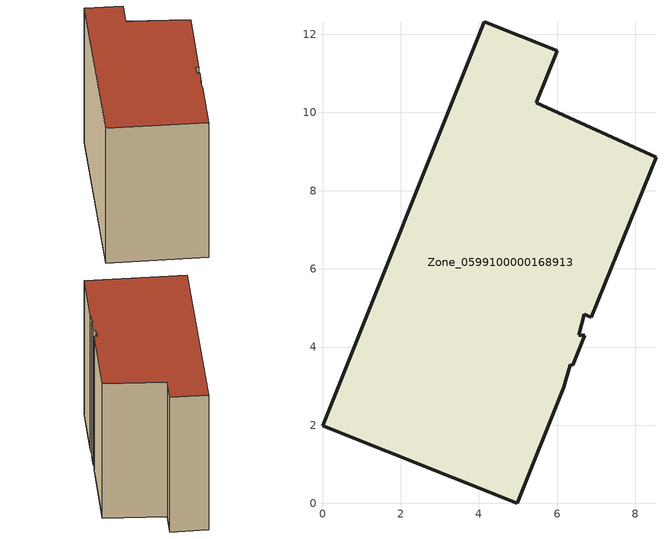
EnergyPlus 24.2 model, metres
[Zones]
Zone_0599100000168913
 floor ground (C_G): 6,11.57 5.47,10.25 8.53,8.86 6.87,4.76 6.7,4.83 6.55,4.31 6.71,4.3 6.4,3.54 6.33,3.55 6.17,2.98 4.98,0 0,1.99 4.13,12.32 z0.29
 wall outside (C_F): 6,11.57 4.13,12.32 0,1.99 4.98,0 6.17,2.98 6.33,3.55 6.4,3.54 6.71,4.3 6.55,4.31 6.7,4.83 6.87,4.76 8.53,8.86 5.47,10.25 6,11.57 z0.29:8.7
 roof outside (C_R): 5.47,10.25 6,11.57 4.13,12.32 0,1.99 4.98,0 6.17,2.98 6.33,3.55 6.4,3.54 6.71,4.3 6.55,4.31 6.7,4.83 6.87,4.76 8.53,8.86 z8.7
[BUILDING]
Pand.0599100000168913: North Axis=0; Terrain=City; Loads Convergence Tolerance Value=0.04; Temperature Convergence Tolerance Value=0.4; Solar Distribution=FullExterior; Maximum Number of Warmup Days=25; Minimum Number of Warmup Days=1
[Site:Location]
Rotterdam.The.Hague.AP_ZH_NLD Design_Conditions: Latitude=51.96; Longitude=4.45; Time Zone=1; Elevation=-4.5
[SITE:GROUNDTEMPERATURE:BUILDINGSURFACE]
18, 18, 18, 18, 18, 18, 18, 18, 18, 18, 18, 18
[MATERIAL] Thermal Absorptance=0.9; Solar Absorptance=0.7; Visible Absorptance=0.7
Name | Roughness | Thickness | Conductivity | Density | Specific Heat
G.TC.1975-1991 | MediumSmooth | 0.15 | 0.288461 | 540 | 1210
F.TC.1975-1991 | Rough | 0.3 | 0.230769 | 1920 | 840
R.TC.1975-1991 | MediumRough | 0.2 | 0.153846 | 1500 | 1000
[CONSTRUCTION]
C_G: G.TC.1975-1991
C_F: F.TC.1975-1991
C_R: R.TC.1975-1991
[ZONE]
Zone_0599100000168913: Type=1; Multiplier=1; Ceiling Height=Autocalculate; Volume=Autocalculate; Floor Area=autocalculate; Part of Total Floor Area=Yes
[ZONEINFILTRATION:DESIGNFLOWRATE]
Infil_Zone_0599100000168913: Zone or ZoneList or Space or SpaceList=Zone_0599100000168913; Schedule=AlwaysOn; Design Flow Rate Calculation Method=Flow/Area; Flow Rate per Floor Area=0.003; Constant Term Coefficient=1; Temperature Term Coefficient=0; Velocity Term Coefficient=0; Velocity Squared Term Coefficient=0
[HVACTEMPLATE:ZONE:IDEALLOADSAIRSYSTEM]
Zone_0599100000168913: Maximum Heating Supply Air Temperature=50; Minimum Cooling Supply Air Temperature=13; Maximum Heating Supply Air Humidity Ratio=0.0156; Minimum Cooling Supply Air Humidity Ratio=0.0077; Heating Limit=NoLimit; Cooling Limit=NoLimit; Dehumidification Control Type=ConstantSensibleHeatRatio; Cooling Sensible Heat Ratio=0.7; Dehumidification Setpoint=60; Humidification Control Type=None; Humidification Setpoint=30; Outdoor Air Method=None; Outdoor Air Flow Rate per Person=0.00944; Outdoor Air Flow Rate per Zone Floor Area=0; Outdoor Air Flow Rate per Zone=0; Demand Controlled Ventilation Type=None; Outdoor Air Economizer Type=NoEconomizer; Heat Recovery Type=None; Sensible Heat Recovery Effectiveness=0.7; Latent Heat Recovery Effectiveness=0.65
[ZONECONTROL:THERMOSTAT]
ThermostatControl_Zone_0599100000168913: Zone or ZoneList=Zone_0599100000168913; Control Type Schedule=DualSetpointControlType; Control 1=Thermostat_Zone_0599100000168913; Temperature Difference Between Cutout And Setpoint=0
[THERMOSTATSETPOINT:DUALSETPOINT]
Thermostat_Zone_0599100000168913: Heating Setpoint Temperature Schedule=HeatingSetpoint_Zone_0599100000168913; Cooling Setpoint Temperature Schedule=CoolingSetpoint_Zone_0599100000168913
[SCHEDULE:COMPACT]
HeatingSetpoint_Zone_0599100000168913: Through: 12/31, For: AllDays, Until: 24:00, 21
CoolingSetpoint_Zone_0599100000168913: Through: 12/31, For: AllDays, Until: 24:00, 24
DualSetpointControlType: Through: 12/31, For: AllDays, Until: 24:00, 4
AlwaysOn: Through: 12/31, For: AllDays, Until: 24:00, 1
